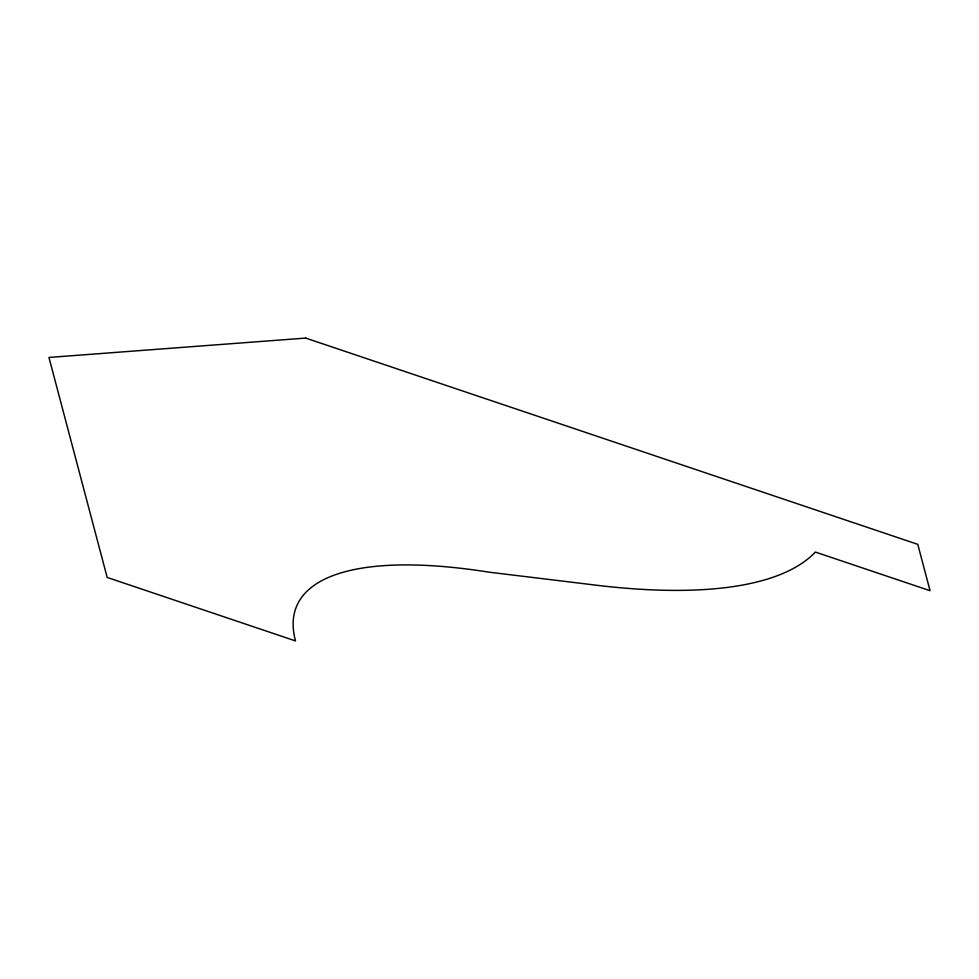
<?xml version="1.0" encoding="UTF-8"?>
<svg xmlns="http://www.w3.org/2000/svg" width="979" height="979" viewBox="0 0 979 979"><rect width="100%" height="100%" fill="white"/><g stroke="black" fill="none" stroke-linecap="round" stroke-linejoin="round"><path stroke-width="1.47" d="M305.705 338.085L48.95 357.445L107.176 577.451L295.511 640.915A432.522 135.812 23 0 1 488.802 572.14L596.003 585.173A598.879 188.041 23 0 0 815.397 552.07L930.05 590.704L917.776 544.348L305.705 338.085"/></g></svg>
